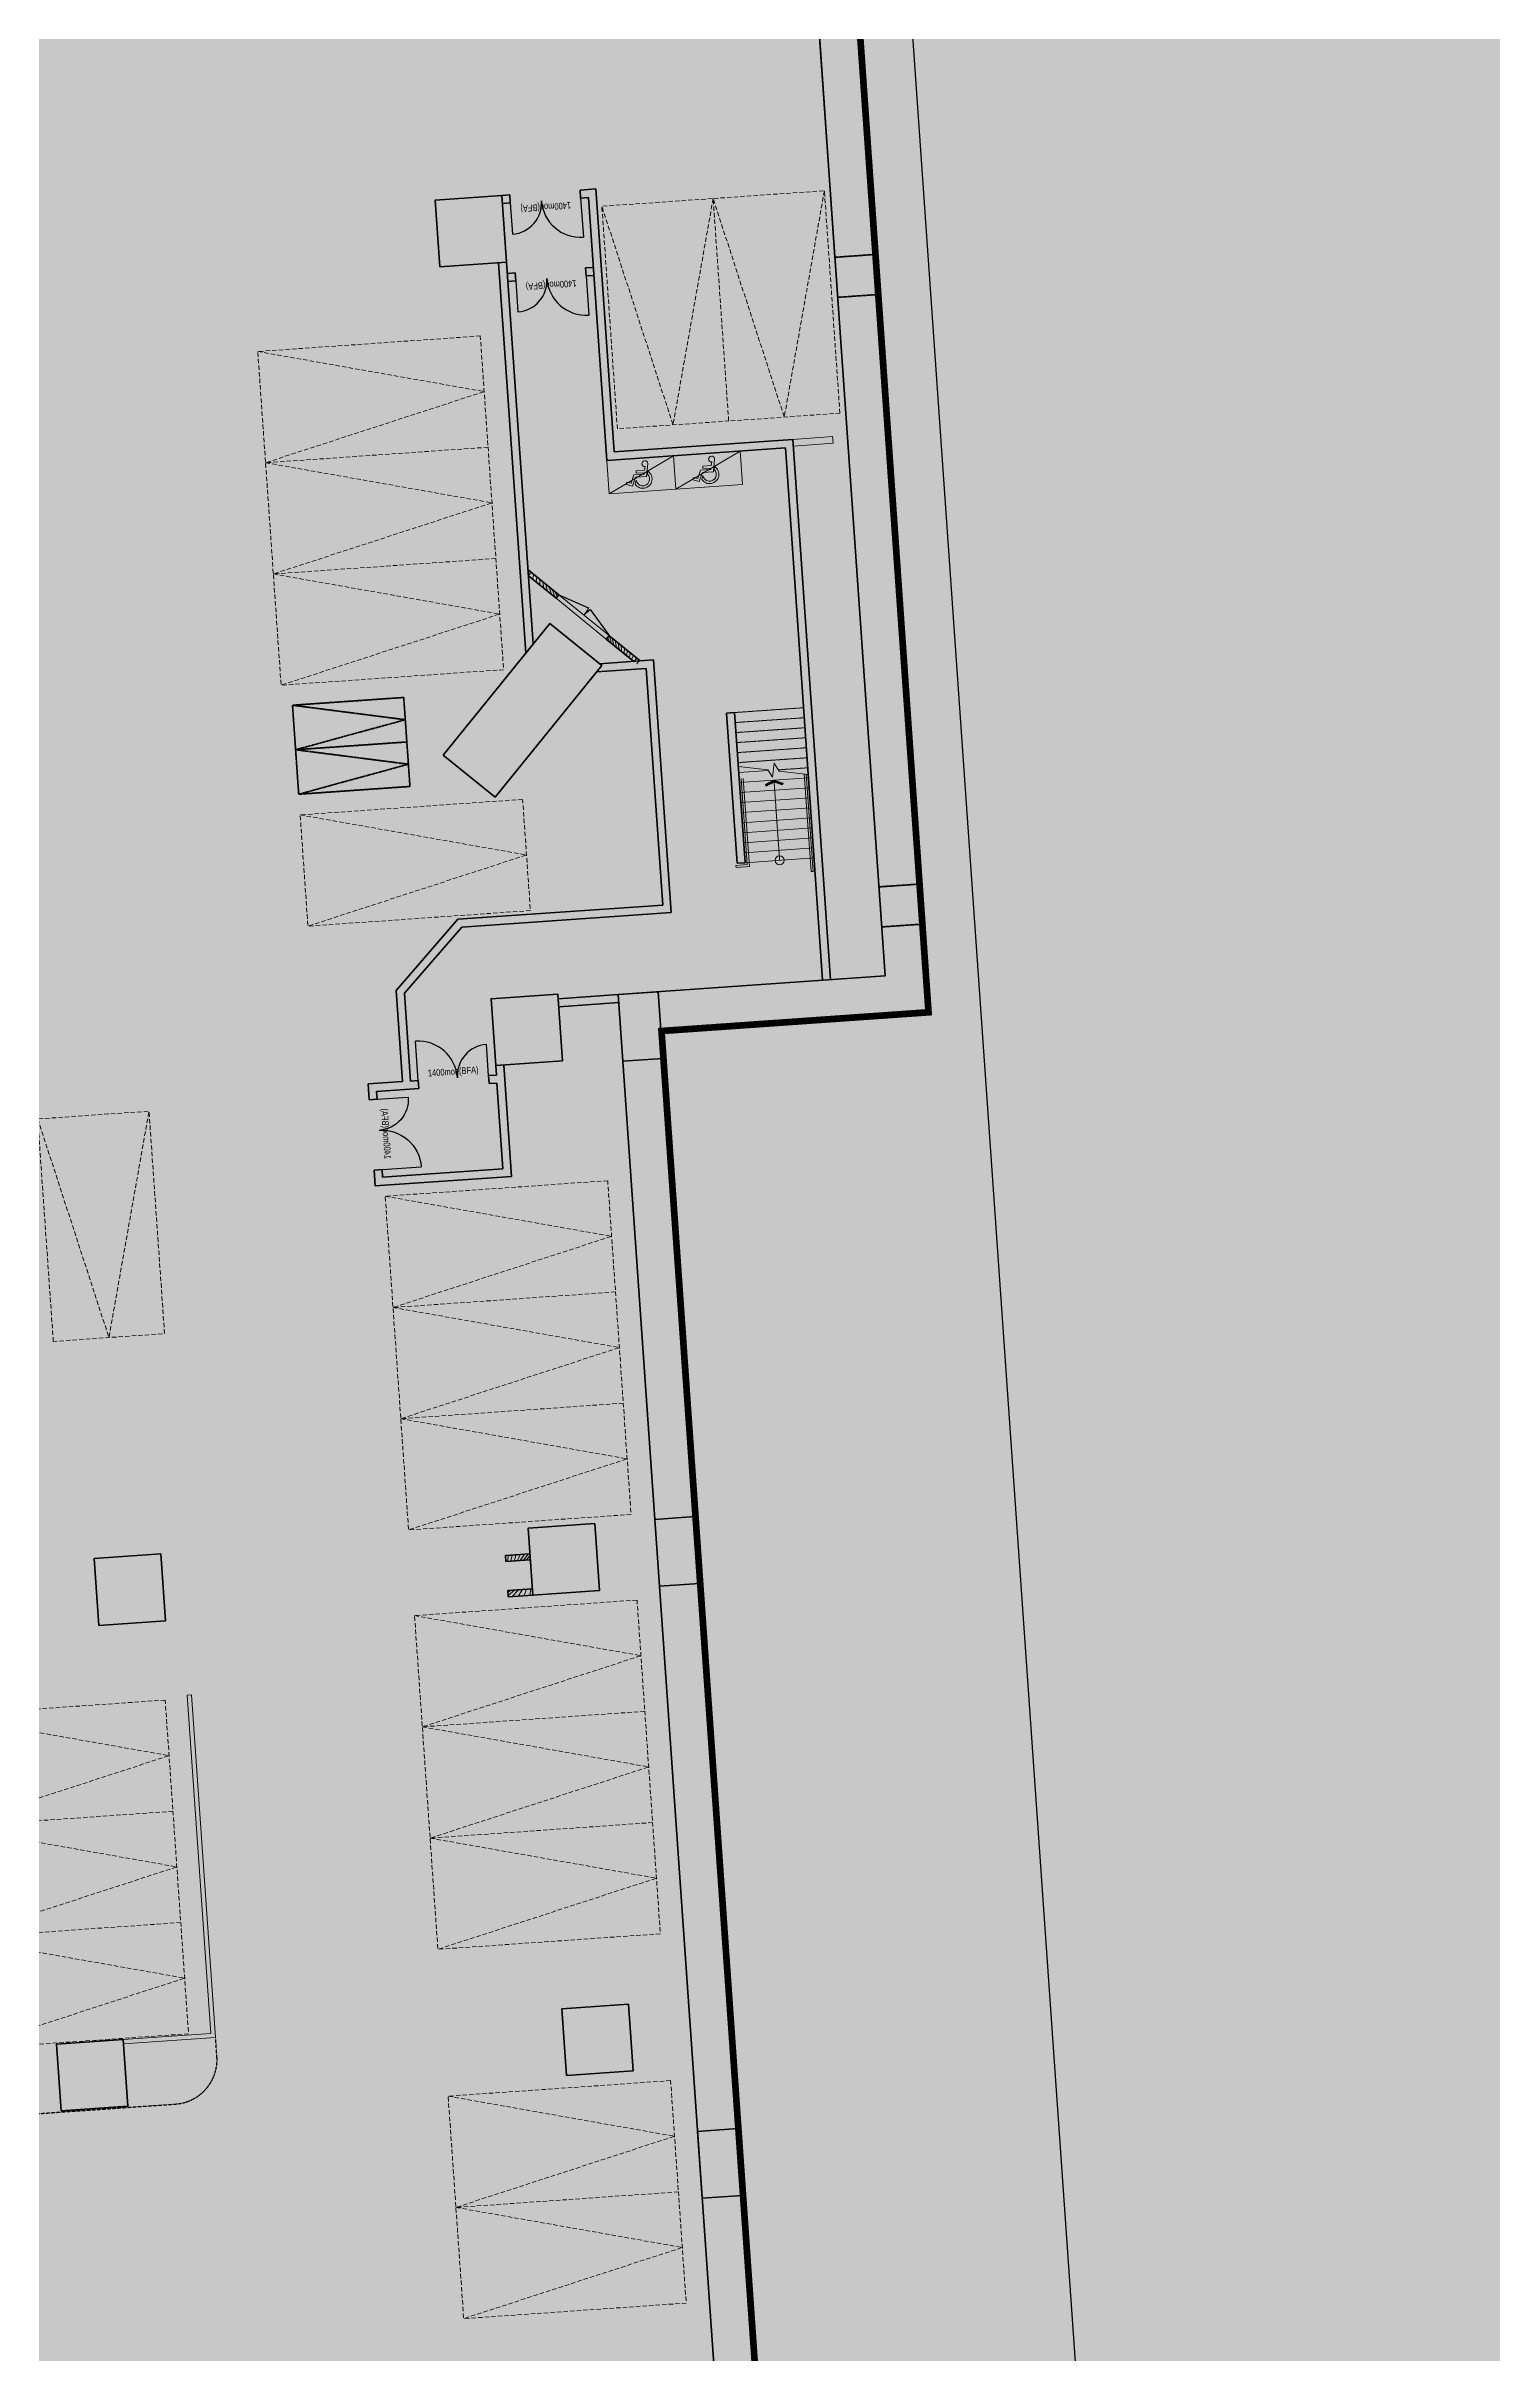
# Model space of a CAD drawing. Header units: millimetres. Extents: x 834311283 to 834708468, y 817882832 to 818197366.
# Drawn here: x 834626509 to 834658941, y 818025974 to 818077712 of the extents above; entities that cross this region are included whole.
import ezdxf

# ---------------------------------------------------------------- set-up
doc = ezdxf.new("R2010")
doc.units = ezdxf.units.MM
doc.header["$LTSCALE"] = 3
for name, pattern in [('3A61X-MSFP-P-CW1$0$HIDDEN', [0.375, 0.25, -0.125]), ('ACAD_ISO04W033', [10, 8, -1, 0, -1]), ('B0701', [2.34375, 1.5625, -0.78125]), ('CENTER', [2, 1.25, -0.25, 0.25, -0.25]), ('DASHED2', [0.375, 0.25, -0.125])]:
    doc.linetypes.add(name, pattern=pattern)
doc.layers.get('Defpoints').update_dxf_attribs({"color": 32})
for name, color, linetype in [('22INWA-a', 6, 'CENTER'), ('ADRG-WORKS-B02$0$ARG832_', 8, 'Continuous'), ('UAJ-00XREF', 7, 'Continuous'), ('UAJ-93ROAD', 7, 'Continuous')]:
    doc.layers.add(name, color=color, linetype=linetype)
for name, color, linetype, lineweight in [('hatch', 252, 'Continuous', 35), ('Hatch (LTC&CB)', 252, 'Continuous', 35), ('UAJ-05SYMB', 7, 'Continuous', 5), ('UAJ-22INWA', 6, 'Continuous', 35), ('UAJ-22INWA-a', 1, 'Continuous', 13), ('UAJ-22INWA-bw', 3, 'Continuous', 35), ('UAJ-22INWA-h', 251, 'Continuous', 9), ('UAJ-22INWA-rc', 6, 'Continuous', 35), ('UAJ-23FLOR-a', 1, 'Continuous', 13), ('UAJ-23FLOR-h', 251, 'Continuous', 9), ('UAJ-24STAI-a', 9, 'Continuous', 13), ('UAJ-24STAI-x', 9, 'ACAD_ISO04W033', 5), ('UAJ-24STAI-y', 8, 'B0701', 9), ('UAJ-28STRU', 6, 'Continuous', 35), ('UAJ-32INFR', 7, 'Continuous', 25), ('UAJ-34RAIL-a', 1, 'Continuous', 13)]:
    doc.layers.add(name, color=color, linetype=linetype, lineweight=lineweight)
doc.layers.add('UAJ-01LAYO-$', color=32, linetype='Continuous', lineweight=5, plot=False)
doc.styles.add('Kowloon_standard', font='arial.ttf', dxfattribs={"width": 0.8, "height": 2.5})

# ---------------------------------------------------------------- blocks, each defined once
blk = doc.blocks.new('ADRG-WORKS-B02$0$car2x5_2')
at = {"layer": 'UAJ-05SYMB', "linetype": 'DASHED2', "lineweight": -2, "ltscale": 4, "flags": 128}
blk.add_lwpolyline([(0, 4.435e-13), (-8.871e-13, 152.4000000000004), (76.19999999999912, 152.4000000000004), (76.2, 4.435e-13), (0, 4.435e-13)], close=True, dxfattribs=at)
blk.add_lwpolyline([(-8.871e-13, 152.4000000000004), (38.1, 4.435e-13), (76.19999999999912, 152.4000000000004)], dxfattribs=at)
blk = doc.blocks.new('MOTORCYCLE 2500 X 1000')
at = {"layer": 'UAJ-05SYMB', "linetype": 'DASHED2', "lineweight": -2, "ltscale": 4}
for p, q in [((40309.58939731121, 44583.33016610146), (42809.58939731121, 45083.33016586304)), ((42809.58939707279, 44083.33016586304), (40309.58939731121, 44583.33016610146))]:
    blk.add_line(p, q, dxfattribs=at)
blk.add_lwpolyline([(40309.58939743042, 45083.33016586304), (42809.58939707279, 45083.33016586304), (42809.58939707279, 44083.33016586304), (40309.589397192, 44083.33016586304)], close=True, dxfattribs=at)
blk = doc.blocks.new('*U249')
at = {"layer": 'UAJ-22INWA-h'}
h = blk.add_hatch(dxfattribs=at)
h.set_pattern_fill('ANSI31', color=256, scale=20)
h.set_pattern_definition([(45, (-60.00000163785003, -1260.718344388729), (-44.90128060534576, 44.90128060534577), [])])
h.paths.add_polyline_path([(-1.128228177549317e-08, -405.3594179400471), (3.999897160156252e-07, 144.6410745733629), (139.9999984926411, 144.6410742991816), (139.9999985582062, -405.3594178566007)])
at = {"layer": 'UAJ-22INWA'}
for p, q in [((1.37729367877946e-07, -405.3600505729125), (2.509781041268866e-07, 144.6410736196886)), ((139.9999985671469, 144.641074327115), (139.9999985433059, -405.368136052367))]:
    blk.add_line(p, q, dxfattribs=at)
blk.add_lwpolyline([(3.857059112988281e-06, 144.6410743114066), (140.0000024265476, 144.6410742994871)], dxfattribs=at)
blk = doc.blocks.new('*U175')
at = {"layer": 'UAJ-22INWA-h'}
h = blk.add_hatch(dxfattribs=at)
h.set_pattern_fill('ANSI31', color=256, scale=20)
h.set_pattern_definition([(45, (-100.0000025641633, 6509.761488184639), (-44.90128060534576, 44.90128060534577), [])])
h.paths.add_polyline_path([(-4.546751597445109e-07, 3314.089983471572), (-8.293068276543636e-08, 4195.671505758956), (99.99999800972068, 4195.671505460933), (99.99999811481337, 3314.089983531177)])
at = {"layer": 'UAJ-22INWA'}
for p, q in [((-3.055048419617822e-07, 3311.427341360667), (-2.33108933880071e-07, 4215.244463096878)), ((99.99999809204675, 4108.203027651587), (99.9999980999122, 3314.089983421365))]:
    blk.add_line(p, q, dxfattribs=at)
blk.add_lwpolyline([(-4.546751597445109e-07, 3314.089983471572), (99.99999811481337, 3314.089983435809)], dxfattribs=at)
blk = doc.blocks.new('DA1450')
at = {"layer": 'UAJ-32INFR', "flags": 128}
blk.add_lwpolyline([(0, 2.384185791015625e-07), (700.2966660261154, 187.6421583890915, -0.06554346351318398), (724.9999998807907, -0.001707553863525391, -0.065543460891712), (749.7042177915573, 187.6420420408249), (1450, -0.003415465354919434)], format="xyb", dxfattribs=at)
blk = doc.blocks.new('*U372')
at = {"layer": 'UAJ-22INWA-h'}
h = blk.add_hatch(dxfattribs=at)
h.set_pattern_fill('ANSI31', color=256, scale=20)
h.set_pattern_definition([(45, (-100.0000020078768, 1843.290374700382), (-44.90128060534576, 44.90128060534577), [])])
h.paths.add_polyline_path([(-1.763347086125577e-07, 979.2003924551211), (1.950154171481699e-07, 1864.08998329115), (99.99999828766678, 1864.089982993127), (99.99999839315382, 979.2003925147258)])
at = {"layer": 'UAJ-22INWA'}
for p, q in [((-2.716439082982907e-08, 976.5377503442157), (4.600380519297838e-08, 1864.089983452371)), ((99.99999836217256, 1864.089983304805), (99.9999983701366, 1069.97693874833))]:
    blk.add_line(p, q, dxfattribs=at)
blk.add_lwpolyline([(3.652084814120826e-06, 1864.089983029194), (100.0000022215733, 1864.089982993431)], dxfattribs=at)
blk = doc.blocks.new('D1400MOE(BFA)')
at = {"layer": 'UAJ-32INFR'}
for p, q in [((0, 0), (0, 879.9999998807907)), ((1579.999999880791, -4.76837158203125e-07), (1579.999999761581, 699.9999996423721))]:
    blk.add_line(p, q, dxfattribs=at)
for centre, radius, start, end in [((0, 0), 879.9999997194341, 0, 90), ((1579.999999761581, -7.152557373046875e-07), 700.0000001420818, 90, 180)]:
    blk.add_arc(centre, radius, start, end, dxfattribs=at)
at = {"layer": 'UAJ-01LAYO-$', "style": 'Kowloon_standard', "width": 0.8}
blk.add_text('1400moe(BFA)', height=149.9999999999999, rotation=5.464151336008544e-05, dxfattribs=at).set_placement((225.8928322792053, 72.98063349723816))
blk = doc.blocks.new('GBP-LB02_LEV-6.53')
at = {"layer": 'UAJ-23FLOR-h'}
h = blk.add_hatch(dxfattribs=at)
h.set_pattern_fill('EARTH', color=256, scale=180, angle=45)
h.set_pattern_definition([(48.99890852994428, (833819452.4835471, 817786003.3590384), (-112.7268621600291, 1612.510668041472), [1143, -1143]), (48.99890852994428, (833819129.0015101, 817786284.568502), (-112.7268621600291, 1612.510668041472), [1143, -1143]), (48.99890852994428, (833818805.5194733, 817786565.7779655), (-112.7268621600291, 1612.510668041472), [1143, -1143]), (138.9989085299443, (833818791.4286155, 817786767.341799), (-1612.510668041472, -112.7268621600291), [1143, -1143]), (138.9989085299443, (833819072.638079, 817787090.823836), (-1612.510668041472, -112.7268621600291), [1143, -1143]), (138.9989085299443, (833819353.8475426, 817787414.3058729), (-1612.510668041472, -112.7268621600291), [1143, -1143])])
h.paths.add_polyline_path([(834607546.489914, 818192773.8916651), (834673232.9368618, 818197365.8780692), (834691373.7887626, 817937868.569913), (834685588.4607487, 817937127.6430434), (834685105.737498, 817940896.857602), (834650587.6674813, 817936476.1289068), (834651070.3907301, 817932706.9143615), (834551919.0352749, 817920008.601796), (834482026.6875536, 817893354.505612), (834383075.7475835, 817886437.076049), (834441506.4995006, 817949096.3580177), (834458453.7500002, 817967379.2999998), (834478637.6000003, 817989841.6999999), (834483448.3000003, 817995421.2999997), (834489786.8000002, 818002934.0999999), (834500656.3000004, 818016266.1), (834508244.2000003, 818025929.9), (834515683.5000002, 818035708.4999999), (834523692.1500002, 818046595.75), (834532219.3000002, 818058623.75), (834546606.4000003, 818080041.6), (834556456.7000003, 818095618.3000001), (834568418.3000003, 818115665.3), (834578621.5500003, 818133890.65), (834588349.1000003, 818152374.5), (834599172.5000002, 818174435.3000001)])
h.paths.add_polyline_path([(834640304.9205754, 818055632.724982), (834646290.8670971, 818056051.8197085), (834642791.68405, 818105910.8518904), (834636806.9000093, 818105492.4693737), (834634251.8150861, 818142031.4177986), (834610016.1973183, 818140337.1580075), (834609788.3040171, 818143597.0764725), (834587768.8782567, 818140310.2094649), (834567220.9581476, 818104369.6835257), (834565437.03285, 818101393.3793707), (834564610.1881045, 818100023.5882319), (834562784.5789996, 818096938.6312524), (834556654.2675333, 818087090.8253415), (834555720.087261, 818085606.747942), (834554860.1115384, 818084257.5104698), (834550875.6697745, 818078006.2196822), (834545204.9353101, 818069586.3739132), (834542258.3943995, 818065225.6315111), (834541362.7922996, 818063899.7744757), (834537651.0516131, 818058368.7728037), (834531077.6581107, 818048811.4306496), (834524249.2454296, 818039614.411969), (834520784.8111324, 818034888.8899139), (834515055.3396788, 818027075.672479), (834507323.9410119, 818017200.0913588), (834503054.2627076, 818011761.6223992), (834508701.854493, 817930984.42202), (834535271.705267, 817933687.1625333), (834599034.8614085, 817940173.2834697), (834631909.3504056, 817943517.3124893), (834645776.1065576, 817944927.9001964), (834645137.4445837, 817954063.3931775), (834645032.8383249, 817955559.7412419), (834644307.9897524, 817965928.697765), (834644203.3835472, 817967425.0458288), (834643505.5806562, 817977406.6319067), (834643400.9743955, 817978902.9799666), (834642523.6623843, 817991452.5625781), (834642419.056123, 817992948.9106454), (834641155.0647764, 818011283.8032656), (834643398.9266214, 818011440.903013)], flags=16)
h.paths.add_polyline_path([(834450838.26049, 817950881.8800887), (834498826.0982957, 817954236.5978773), (834500064.56546, 817936519.6245999), (834506621.1639228, 817936977.9811146), (834507095.3787206, 817930194.5365381), (834500538.7478187, 817929736.1777552), (834500559.3027261, 817929436.8825322), (834452571.8298296, 817926082.1901612)], flags=16)
at = {"layer": 'UAJ-24STAI-x'}
blk.add_hatch(color=256, dxfattribs=at).paths.add_polyline_path([(834643031.1196148, 818061188.3039509), (834642826.0336722, 818061254.1807759), (834642632.0908687, 818061160.4461021), (834642649.4969608, 818061124.431828), (834642829.0340543, 818061211.2040646), (834643018.8865956, 818061150.2204474)])
at = {"layer": '22INWA-a', "ltscale": 5, "const_width": 150, "flags": 128}
blk.add_lwpolyline([(834645623.6869675, 817967959.8298992), (834644172.2057416, 817967858.3591783), (834645623.6869675, 817967959.8298992), (834648121.0199271, 817931878.0378461), (834646732.9119703, 817931602.6841583), (834552249.9020534, 817919488.4926492), (834509653.719406, 817903226.8796499), (834507746.2125722, 817930531.6595433), (834507053.4646721, 817930191.4384525), (834506409.4608337, 817939426.9553951), (834506940.5370028, 817942059.2205304), (834506554.8359355, 817947691.8015723), (834505862.6575805, 817948022.5927664), (834505846.7184784, 817948250.5949621), (834505599.4791123, 817948363.8002136), (834505473.3429292, 817950168.1256278), (834505257.3786532, 817950153.0280687), (834503846.3974805, 817970336.5242839), (834505016.9183784, 817969582.2482252), (834498683.5456113, 818060199.7915655), (834497756.4768834, 818060134.9823533), (834497156.2860112, 818068720.4620565), (834498083.4950749, 818068785.2810808), (834495159.1391164, 818110626.8025823), (834494231.2461216, 818110561.935746), (834492879.879452, 818129892.6713653), (834493808.0884266, 818129957.5602912), (834493650.5402416, 818132199.4721122), (834495221.4466506, 818132309.2531987), (834492443.3530575, 818172005.4249322), (834498761.0000008, 818180933.000002, 0.1039453279364779), (834533697.0000086, 818164790.9999983, 0.0281485251874361), (834560518.0000027, 818159716.0000006), (834570883.0000095, 818156559.9999988, 0.01218113012787053), (834580152.0000002, 818154030, 0.0118168953345502), (834589679.9999993, 818153626.0000007, 0.01895900772234266), (834627610.0000029, 818154459.9999995), (834630540.0000026, 818155389.0000011), (834633307.5130115, 818155581.3607701), (834636812.9937819, 818105509.8540434), (834642798.3436269, 818105928.8853481), (834646290.2711654, 818056050.9699742), (834640304.3231351, 818055631.8967907), (834643398.1701388, 818011440.063687), (834641154.3077285, 818011282.972015), (834643400.0372874, 817979197.1576313), (834644172.2057416, 817967858.3591783)], format="xyb", close=True, dxfattribs=at)
at = {"layer": 'UAJ-22INWA-a'}
for p, q in [((834643249.0884931, 818068896.4742286, 0.0009335527569774663), (834644140.5442492, 818068958.7104456, 0.006539375920188668)), ((834644140.5442493, 818068958.710446, 0.006539375920194255), (834644150.9909425, 818068809.0746663, 0.006539375920194255)), ((834643259.5491138, 818068746.8394214, 0.006539375919994549), (834644150.9909424, 818068809.0746663, 0.006539375920194255)), ((834630200.9034721, 818033158.6421738, 6.186402146113323e-08), (834629670.7669554, 818040742.0235395, 2.051756098353508e-09)), ((834630307.6336055, 818033065.8615477), (834629770.5236685, 818040748.9972966, 2.051756098353508e-09)), ((834630200.9034721, 818033158.6421738, 6.186402501384691e-08), (834628236.9253141, 818033021.2873871)), ((834630307.6336055, 818033065.8615477), (834628243.8992679, 818032921.527939, 5.601803354515766e-09))]:
    blk.add_line(p, q, dxfattribs=at)
at = {"layer": 'UAJ-22INWA-a', "elevation": 2.051756098353508e-09}
blk.add_lwpolyline([(834629670.7669554, 818040742.0235395), (834629770.5234929, 818040748.9972843)], dxfattribs=at)
at = {"layer": 'UAJ-22INWA-rc'}
for p, q in [((834643780.2322608, 818078872.4446975), (834644191.7267781, 818072978.2985052)), ((834636726.9955709, 818074364.0141711), (834636901.6196561, 818074376.2054086)), ((834636739.5316099, 818074184.4512359), (834636914.1556963, 818074196.6424618)), ((834636914.1556963, 818074196.6424618), (834636901.6196561, 818074376.2054086)), ((834638477.7831923, 818074486.243974), (834638831.9702278, 818074510.9712516)), ((834638490.3192396, 818074306.6809232), (834638477.7831923, 818074486.243974)), ((834638490.3192397, 818074306.6809232), (834638664.9433264, 818074318.8721491)), ((834638664.9433264, 818074318.8721491), (834639076.4378343, 818068424.7260927)), ((834638831.9702278, 818074510.9712516, 1.364723603114286e-09), (834639243.4647458, 818068616.8250512, 3.377394891534991e-09)), ((834636653.0675615, 818072854.994115), (834637263.7371441, 818064107.913294)), ((834636832.6304973, 818072867.5301472), (834637429.8813387, 818064312.6560824)), ((834636849.019438, 818072618.2735909), (834637023.4976997, 818072630.4546362)), ((834637036.0337391, 818072450.8917017), (834637023.4976997, 818072630.4546362)), ((834638599.6612431, 818072740.493098), (834638774.2853214, 818072752.6843234)), ((834638612.1972824, 818072560.9301631), (834638599.6612431, 818072740.493098)), ((834638612.1972824, 818072560.9301631), (834638786.8213464, 818072573.1213875)), ((834636861.5721828, 818072438.7118227), (834637036.033739, 818072450.8917017)), ((834639243.4647458, 818068616.8250512, 8.35845189589568e-09), (834643249.0884931, 818068896.4742287, 1.76087013532833e-07)), ((834644095.9691842, 818056782.1997522), (834643249.0884931, 818068896.4742287)), ((834639076.4378343, 818068424.7260927), (834643082.0783013, 818068704.3764275, 1.760870137548776e-07)), ((834643916.407416, 818056769.6470075), (834643082.0783013, 818068704.3764274)), ((834638848.7210568, 818063680.6000085, 2.63335663778369e-09), (834639959.413669, 818063758.1420577, 2.504875739554185e-09)), ((834638915.1432966, 818063865.675348, 2.63335663778369e-09), (834640126.4238608, 818063950.2398585, 2.515581439986245e-09)), ((834640330.0356687, 818058456.5491904), (834639959.413669, 818063758.1420577)), ((834640522.1501815, 818058289.5401667), (834640126.4238608, 818063950.2398585)), ((834641943.0591481, 818062771.3547009), (834641763.496212, 818062758.8186622)), ((834641998.8601756, 818059392.0354937), (834641763.496212, 818062758.8186622)), ((834642178.4231117, 818059404.5715325), (834641943.0591484, 818062771.3546966)), ((834642178.4231117, 818059404.5715325), (834641998.8601756, 818059392.0354937)), ((834634354.7833261, 818056541.9488591, -1.374437302026355e-07), (834635740.2529873, 818058135.6881815)), ((834635740.2529873, 818058135.6881814), (834640330.0356687, 818058456.5491904)), ((834635827.1826553, 818057961.3259305, -6.186319484458025e-09), (834640522.1501815, 818058289.5401667)), ((834634539.5381885, 818056480.1172997, -1.705336881152597e-07), (834635827.1826553, 818057961.3259306, -6.186319470580237e-09)), ((834634497.4637827, 818054498.2370166, 1.587468557142018e-08), (834634354.7833261, 818056541.9488591, -1.374437302026355e-07)), ((834634677.0267155, 818054510.7730896, 4.359356328338889e-09), (834634539.5381885, 818056480.1172997, -1.541538910132534e-07)), ((834639332.6017841, 818056449.1993682), (834637986.4801012, 818056355.2209905)), ((834639345.137816, 818056269.6364324), (834637999.0161331, 818056175.6580547)), ((834633724.3492199, 818054444.26251, 1.737816562874528e-07), (834634497.4637827, 818054498.2370166, 1.737816563172767e-07)), ((834633749.0754462, 818054090.0914983, 1.282451734391232e-08), (834633724.3492198, 818054444.26251, 1.517743779960723e-08)), ((834634677.0267155, 818054510.7730896, 1.737816562874528e-07), (834634851.6017928, 818054522.9609388, 1.737807903602804e-07)), ((834634851.6017928, 818054522.9609388, 1.737816563613168e-07), (834634864.1378657, 818054343.3980061, 1.737816568022663e-07)), ((834636427.7653081, 818054632.9998028, 1.737816563613619e-07), (834636602.3403847, 818054645.187652, 1.737816565094974e-07)), ((834636427.7653081, 818054632.9998028, 1.737816563613619e-07), (834636440.301381, 818054453.43687, 1.737816564172525e-07)), ((834636440.301381, 818054453.43687, 1.737814793802612e-07), (834636614.8764582, 818054465.6247191, 1.737816564262307e-07)), ((834636602.3403847, 818054645.187652, 1.737816565094974e-07), (834636587.5671602, 818054856.7948675)), ((834636749.2910208, 818052540.3110498, 1.737816563013306e-07), (834636614.8764582, 818054465.6247191, 2.934542243926419e-08)), ((834636941.3936342, 818052373.2844423), (834636767.133999, 818054869.3269172)), ((834633928.6360735, 818054102.6605867), (834633749.0754462, 818054090.0914983)), ((834633916.4482253, 818054277.2356502, 1.737816562874528e-07), (834634864.1378657, 818054343.3980061, 1.737811792395381e-07)), ((834633928.6360735, 818054102.6605867), (834633916.4482253, 818054277.2356502)), ((834634038.6749396, 818052526.4970448), (834633859.1143124, 818052513.9279563)), ((834633883.835929, 818052159.8229747), (834633859.1143124, 818052513.9279563, 2.352576432274045e-09)), ((834633883.835929, 818052159.8229747), (834636941.3936342, 818052373.2844423, 1.194697585304993e-07)), ((834634050.8627878, 818052351.9219807), (834634038.6749396, 818052526.4970447)), ((834634050.8627878, 818052351.9219809, 1.737816562874528e-07), (834636749.2910208, 818052540.3110498, 1.737816563984751e-07))]:
    blk.add_line(p, q, dxfattribs=at)
at = {"layer": 'UAJ-23FLOR-a'}
for p, q in [((834637939.9618752, 818065333.2969226), (834639065.8903264, 818064419.6311613)), ((834639128.9017574, 818064497.281398), (834638002.9733061, 818065410.9471596))]:
    blk.add_line(p, q, dxfattribs=at)
at = {"layer": 'UAJ-24STAI-a'}
for p, q in [((834642699.730113, 818061470.9071625, -4.756699715107599e-07), (834642037.2456813, 818061424.6563784)), ((834643599.1516255, 818061308.1588434), (834642052.915721, 818061200.2027087)), ((834643614.8216653, 818061083.7051736), (834642068.5857608, 818060975.7490389)), ((834643630.491705, 818060859.251504), (834642084.2558006, 818060751.2953693)), ((834643646.1617448, 818060634.7978342), (834642099.9258403, 818060526.8416995)), ((834643661.8317846, 818060410.3441645), (834642115.5958803, 818060302.3880298)), ((834643677.5018245, 818060185.8904947), (834642131.2659199, 818060077.93436)), ((834643693.1718642, 818059961.436825), (834642146.9359598, 818059853.4806904)), ((834643708.8419039, 818059736.9831553), (834642162.6059995, 818059629.0270206)), ((834643724.5119437, 818059512.5294856), (834642178.2760394, 818059404.5733509))]:
    blk.add_line(p, q, dxfattribs=at)
for points in [[(834640625.6501651, 818067781.2161014), (834640573.3470616, 818068529.3901359), (834639076.9989934, 818068424.7839303), (834639129.3020967, 818067676.6098953), (834640625.6501652, 818067781.2161016)], [(834640573.3474184, 818068529.3850296), (834639129.3020967, 818067676.6098953)], [(834642121.9980935, 818067885.8222985), (834642069.69499, 818068633.996333), (834640573.3469218, 818068529.3901274), (834640625.6500251, 818067781.2160925), (834642121.9980936, 818067885.8222988)], [(834642069.6953468, 818068633.9912267), (834640625.6500251, 818067781.2160925)]]:
    blk.add_lwpolyline(points, dxfattribs=at)
for points in [[(834639933.9937177, 818068286.1682986), (834639922.9756005, 818068206.7865281), (834639933.9937177, 818068286.1682985, -2.38098231071824), (834639995.2688931, 818068356.6546164), (834639970.1120901, 818068065.267518), (834639723.0425335, 818068047.9954567), (834639654.5250703, 818067844.597423), (834639511.067106, 818067884.2038074), (834639523.7770396, 818067938.9030801), (834639620.7815565, 818067912.5494086), (834639681.9511453, 818068103.0418085), (834639916.6554881, 818068119.4494357), (834639918.7625785, 818068148.5562171), (834639737.6072752, 818068135.8920721), (834639733.5768273, 818068193.5461115), (834639922.9756006, 818068206.7865281)], [(834641430.3416461, 818068390.7744957), (834641419.3235289, 818068311.3927252), (834641430.3416461, 818068390.7744956, -2.38098231071824), (834641491.6168215, 818068461.2608135), (834641466.4600185, 818068169.8737152), (834641219.3904619, 818068152.6016538), (834641150.8729987, 818067949.2036201), (834641007.4150344, 818067988.8100045), (834641020.124968, 818068043.5092772), (834641117.1294849, 818068017.1556057), (834641178.2990737, 818068207.6480056), (834641413.0034165, 818068224.0556328), (834641415.1105069, 818068253.1624142), (834641233.9552037, 818068240.4982692), (834641229.9247557, 818068298.1523086), (834641419.323529, 818068311.3927252)], [(834639991.3559866, 818068116.3878226), (834639998.8891678, 818068181.2110928, -1.230659445713979), (834639712.0863924, 818067892.6746867), (834639736.1820675, 818067978.5357418, 1.366562038344224), (834639991.3559866, 818068116.3878226)], [(834641487.703915, 818068220.9940197), (834641495.2370962, 818068285.81729, -1.230659445713979), (834641208.4343208, 818067997.2808838), (834641232.5299959, 818068083.1419389, 1.366562038344224), (834641487.703915, 818068220.9940197)]]:
    blk.add_lwpolyline(points, format="xyb", dxfattribs=at)
at = {"layer": 'UAJ-24STAI-a', "elevation": -5.282460708855297e-07}
blk.add_lwpolyline([(834643593.7734591, 818061384.7909718), (834642939.1838104, 818061457.5440974), (834642827.6025752, 818061633.9267738), (834642793.0829077, 818061323.3391973), (834642690.7137494, 818061485.159831), (834642027.8783551, 818061558.8294146)], dxfattribs=at)
at = {"layer": 'UAJ-24STAI-a'}
blk.add_circle((834642951.3939915, 818059458.5514183), 100, dxfattribs=at)
at = {"layer": 'UAJ-24STAI-x'}
blk.add_lwpolyline([(834643031.1196148, 818061188.3039509), (834642826.0336722, 818061254.1807759), (834642632.0908687, 818061160.4461021), (834642649.4969608, 818061124.431828), (834642829.0340543, 818061211.2040646), (834643018.8865956, 818061150.2204474)], close=True, dxfattribs=at)
blk.add_lwpolyline([(834642951.3939915, 818059458.5514183), (834642826.0336722, 818061254.1807759)], dxfattribs=at)
at = {"layer": 'UAJ-24STAI-y', "ltscale": 0.25}
for p, q in [((834643489.295546, 818062879.3038688, -1.202915886677758e-06), (834641943.0591484, 818062771.3546966, -1.004446645858081e-07)), ((834643504.9856359, 818062654.8636892), (834641958.8954827, 818062546.9247272)), ((834643520.6765666, 818062430.4114777), (834641974.5655223, 818062322.4710573)), ((834643536.3674976, 818062205.9592669), (834641990.2355621, 818062098.0173876)), ((834643552.0584285, 818061981.5070554), (834642005.9056017, 818061873.5637178)), ((834643567.7493593, 818061757.0548441), (834642021.5756415, 818061649.1100482)), ((834643583.4402902, 818061532.602633), (834642920.9596075, 818061486.3521104))]:
    blk.add_line(p, q, dxfattribs=at)
at = {"layer": 'UAJ-34RAIL-a'}
for p, q in [((834642091.4596506, 818061296.3461293), (834642226.4470085, 818059362.8270378)), ((834642136.9219424, 818061291.2933091), (834642274.4717449, 818059321.0705149)), ((834643502.8768789, 818061394.8934999), (834643655.6239502, 818059206.9895105)), ((834643548.3391706, 818061389.8406796), (834643700.5146698, 818059210.1237209)), ((834642226.4470085, 818059362.8270378), (834641972.0662639, 818059345.0665125)), ((834641972.0662639, 818059345.0665125), (834641975.2002808, 818059300.1757792)), ((834642274.4717449, 818059321.0705149), (834641975.2002808, 818059300.1757792)), ((834643700.5146698, 818059210.1237209), (834643655.6239502, 818059206.9895105))]:
    blk.add_line(p, q, dxfattribs=at)
at = {"layer": 'UAJ-93ROAD', "linetype": 'B0701'}
for p, q in [((834630337.2762114, 818032641.8365785), (834630307.6336056, 818033065.8615477)), ((834625818.2129048, 818031323.4789655, 3.129844171681495e-08), (834629409.4483029, 818031574.5337294))]:
    blk.add_line(p, q, dxfattribs=at)
blk.add_arc((834629339.7108325, 818032572.0991083), 999.9999999823697, 273.9989085299504, 3.998908516323322, dxfattribs=at)
at = {"layer": 'ADRG-WORKS-B02$0$ARG832_', "linetype": 'Continuous', "lineweight": 0}
for p, xscale, yscale, zscale, rotation in [((834641809.4359009, 818069308.0363064, 3.551737504549504e-08), -32.80839895010536, 32.80839895010531, 32.80839895010531, 3.993575696628229), ((834644303.3655645, 818069482.1478593, 3.551737504549504e-08), -32.80839895010536, 32.80839895010531, 32.8083989501053, 3.993575696628229), ((834636241.3640457, 818071213.8594309), -32.80839895010531, 32.80839895010531, 32.80839895010531, 93.98991659110982), ((834636415.7077218, 818068719.9459836), -32.80839895010531, 32.80839895010531, 32.80839895010531, 93.98991659110982), ((834636590.0513977, 818066226.0325363), -32.80839895010531, 32.80839895010531, 32.80839895010531, 93.98991659110982), ((834637190.8667669, 818060825.0088006, 1.528768027790917e-07), -32.80839895010536, 32.80839895010533, 32.80839895010532, 93.99357571074914), ((834626669.1191202, 818048672.1496933), 32.80839895010536, 32.80839895010536, 32.80839895010536, 3.998908506006738), ((834639098.0840687, 818052275.590887), -32.80839895010536, 32.8083989501053, 32.8083989501053, 93.99890852541536), ((834639272.4277447, 818049781.6774397), -32.80839895010536, 32.8083989501053, 32.8083989501053, 93.99890852541536), ((834639446.771421, 818047287.7639924), -32.80839895010536, 32.8083989501053, 32.8083989501053, 93.99890852541536), ((834639755.3597275, 818042873.5371922), -32.80839895010536, 32.8083989501053, 32.8083989501053, 93.99890852541536), ((834629177.2153438, 818040632.3264542, 6.164918886497617e-08), -32.80839895010536, 32.80839895010532, 32.80839895010532, 93.99890852541536), ((834639929.7034036, 818040379.623745), -32.80839895010536, 32.8083989501053, 32.8083989501053, 93.99890852541536), ((834629351.5590197, 818038138.4130069, 6.164918886497617e-08), -32.80839895010536, 32.80839895010532, 32.80839895010532, 93.99890852541536), ((834640104.0470794, 818037885.7102977), -32.80839895010536, 32.8083989501053, 32.8083989501053, 93.99890852541536), ((834629525.9026957, 818035644.4995598, 6.164918886497617e-08), -32.80839895010536, 32.80839895010532, 32.80839895010532, 93.99890852541536), ((834640508.5239686, 818032099.8373793), -32.80839895010536, 32.80839895010531, 32.80839895010531, 93.99890852541536), ((834640682.8676448, 818029605.9239321), -32.80839895010536, 32.80839895010531, 32.80839895010531, 93.99890852541536)]:
    blk.add_blockref('ADRG-WORKS-B02$0$car2x5_2', p, dxfattribs=dict(at, xscale=xscale, yscale=yscale, zscale=zscale, rotation=rotation))
at = {"layer": 'hatch', "rotation": 183.9989085253019}
for p in [(834671662.2434313, 818109896.7266499, 1.528768027725391e-07), (834671731.9809016, 818108899.1612709, 1.528768027725391e-07)]:
    blk.add_blockref('MOTORCYCLE 2500 X 1000', p, dxfattribs=at)
at = {"layer": 'UAJ-22INWA', "rotation": 230.9414427678715}
for name, p in [('*U372', (834636555.5029976, 818066585.5369482)), ('*U175', (834636555.5029978, 818066585.5369483))]:
    blk.add_blockref(name, p, dxfattribs=at)
at = {"layer": 'UAJ-22INWA-bw', "lineweight": -3, "xscale": -1, "rotation": 93.99560153853221}
for p in [(834636948.2068813, 818043885.2257185, 6.968939758600357e-09), (834637003.2971315, 818043097.1831405)]:
    blk.add_blockref('*U249', p, dxfattribs=at)
at = {"layer": 'UAJ-32INFR'}
for name, p, rotation in [('D1400MOE(BFA)', (834638490.3141676, 818074306.753574), 183.9988561753866), ('D1400MOE(BFA)', (834638612.1972824, 818072560.9301631), 183.9988561753866), ('DA1450', (834638002.9733061, 818065410.9471594), 320.9415777394835), ('D1400MOE(BFA)', (834634851.6068507, 818054522.8884897, 1.737816563613393e-07), 3.998856175386596)]:
    blk.add_blockref(name, p, dxfattribs=dict(at, rotation=rotation))
at = {"layer": 'UAJ-32INFR', "xscale": -1, "rotation": 273.9988561551106}
blk.add_blockref('D1400MOE(BFA)', (834634038.747388, 818052526.502116), dxfattribs=at)
blk = doc.blocks.new('GBP-STR-B02-L1')
at = {"layer": 'UAJ-28STRU'}
for points in [[(834536346.9123086, 818056474.2486731), (834532381.7627512, 818050705.5756035), (834515005.9458978, 818027008.309711), (834503078.3538737, 818011764.7615548), (834508701.8383025, 817930984.4203726), (834645776.0931497, 817944927.8988328), (834641138.4085146, 818011268.0400772), (834643382.3379276, 818011424.9079556), (834640293.1688476, 818055614.1581535), (834646278.5593677, 818056032.5830703), (834642791.68405, 818105910.8518907), (834636806.2923182, 818105492.4268895), (834634251.9347011, 818142031.426169), (834610016.1934155, 818140337.1619899), (834609788.3001149, 818143597.0804552), (834587768.8755269, 818140310.2138), (834579233.5850073, 818125278.3119627), (834567220.9581476, 818104369.6835256), (834566711.8423668, 818103505.2904639), (834561578.9977876, 818095001.970998), (834556162.9402395, 818086301.5508664), (834550875.6697747, 818078006.2196821), (834550324.853193, 818077166.9145561), (834536346.1451399, 818056473.2970213)], [(834641075.644759, 818012165.8489159), (834642421.765331, 818012259.9530697), (834639332.5962532, 818056449.2032367), (834645317.9867733, 818056867.6281534), (834641956.638967, 818104950.2792964), (834635971.2472358, 818104531.8542951), (834633430.8371109, 818140871.3405315), (834624801.8953495, 818140268.1113278), (834624152.4158424, 818139520.999335), (834622356.7981305, 818139395.4718589), (834621609.6861352, 818140044.9514225), (834609195.0957919, 818139177.0763501), (834608958.378009, 818142563.2253445), (834603887.1359521, 818141806.2347904)]]:
    blk.add_lwpolyline(points, dxfattribs=at)
at = {"layer": 'UAJ-28STRU', "ltscale": 2, "flags": 128}
for points in [[(834635335.2537655, 818072763.0598459), (834635230.6475067, 818074259.4079103), (834636726.9955707, 818074364.014171), (834636831.6018305, 818072867.6661054)], [(834635406.5458838, 818061819.259644), (834636571.2994539, 818060874.088167), (834638965.7338624, 818063824.7972112), (834637800.9802923, 818064769.9686882)], [(834636587.5671604, 818054856.7948675), (834636482.9609019, 818056353.1429305), (834637979.3089656, 818056457.749189), (834638083.9152267, 818054961.4011304)], [(834639332.5978817, 818056449.2033507), (834640230.4067227, 818056511.9670739), (834640335.0129281, 818055015.6190056), (834639437.2040871, 818054952.8552823)], [(834637417.4351656, 818042985.7694339), (834637312.8289022, 818044482.1175011), (834638809.1769661, 818044586.7237592), (834638913.7832266, 818043090.3756961)], [(834640155.2975763, 818044680.8279138), (834641053.1064173, 818044743.591637), (834641157.7126228, 818043247.2435687), (834640259.9037818, 818043184.4798454)], [(834627586.9638194, 818043802.2018669), (834629083.2834301, 818043906.8061367), (834629187.8916769, 818042410.4296192), (834627691.5720665, 818042305.8253492)], [(834638170.5994027, 818032212.0696244), (834638065.9931408, 818033708.4176875), (834639562.3412074, 818033813.0239475), (834639666.947465, 818032316.6758823)], [(834626845.1835071, 818031420.3330628), (834626740.5772474, 818032916.6811281), (834628236.9253142, 818033021.2873871), (834628341.5315717, 818031524.9393212)]]:
    blk.add_lwpolyline(points, close=True, dxfattribs=at)
at = {"layer": 'UAJ-28STRU', "linetype": '3A61X-MSFP-P-CW1$0$HIDDEN', "ltscale": 20}
for points in [[(834644191.7267308, 818072978.2985017), (834645089.5352848, 818073041.0622272), (834645152.2993752, 818072143.2532874), (834644254.4905359, 818072080.489542)], [(834645178.5133556, 818058862.7591743), (834646076.3219095, 818058925.5228999), (834646139.086, 818058027.71396), (834645241.2771606, 818057964.9502146)]]:
    blk.add_lwpolyline(points, close=True, dxfattribs=at)
at = {"layer": 'UAJ-28STRU', "ltscale": 2, "elevation": -4.722358770329173e-09, "flags": 128}
blk.add_lwpolyline([(834641114.3909658, 818030961.3976617), (834642012.1998068, 818031024.1613849), (834642116.8060123, 818029527.8133166), (834641218.9971713, 818029465.0495933)], close=True, dxfattribs=at)

msp = doc.modelspace()

# ---------------------------------------------------------------- hatches: boundary and pattern name
at = {"layer": 'Hatch (LTC&CB)'}
h = msp.add_hatch(color=256, dxfattribs=at)
h.dxf.hatch_style = 1
edge = h.paths.add_edge_path()
edge.add_line((834603046.7342024, 818120570.3998559), (834603570.3989224, 818113071.6161147))
edge.add_line((834603570.3989224, 818113071.6161147), (834603520.5354689, 818113068.1339855))
edge.add_line((834603520.5354689, 818113068.1339855), (834605030.516391, 818091445.7942588))
edge.add_line((834605030.516391, 818091445.7942588), (834596062.0838633, 818090819.489886))
edge.add_line((834596062.0838633, 818090819.489886), (834594349.4260094, 818091047.9047761))
edge.add_line((834594349.4260094, 818091047.9047761), (834594263.8925917, 818092272.7277328))
edge.add_line((834594263.8925917, 818092272.7277328), (834589856.9444636, 818091964.9760431))
edge.add_line((834589856.9444636, 818091964.9760431), (834590117.7413924, 818088245.1875268))
edge.add_line((834590117.7413924, 818088245.1875268), (834566363.5397747, 818086584.5656464))
edge.add_line((834566363.5397747, 818086584.5656464), (834565962.5765126, 818085963.6377326))
edge.add_line((834565962.5765126, 818085963.6377326), (834564808.266138, 818085883.0326952))
edge.add_line((834564808.266138, 818085883.0326952), (834564739.1361034, 818086872.9621922))
edge.add_line((834564739.1361034, 818086872.9621922), (834559772.9844744, 818078813.4020791))
edge.add_line((834559772.9844744, 818078813.4020791), (834559652.8866382, 818078627.3454379))
edge.add_line((834559652.8866382, 818078627.3454379), (834555591.6924698, 818072335.7071383))
edge.add_line((834555591.6924698, 818072335.7071383), (834556600.5690768, 818057888.7779672))
edge.add_line((834556600.5690768, 818057888.7779672), (834583392.4716997, 818059759.7446966))
edge.add_line((834583392.4716997, 818059759.7446966), (834583740.6725191, 818054773.5724065))
edge.add_line((834583740.6725191, 818054773.5724065), (834585729.8683645, 818054912.4844978))
edge.add_line((834585729.8683645, 818054912.4844978), (834585918.6277006, 818052209.5961987))
edge.add_line((834585918.6277006, 818052209.5961987), (834593655.2105064, 818052750.4426683))
edge.add_line((834593655.2105064, 818052750.4426683), (834593524.6457539, 818054626.4053789))
edge.add_line((834593524.6457539, 818054626.4053789), (834595685.2663698, 818054828.1922395))
edge.add_line((834595685.2663698, 818054828.1922395), (834595642.1075437, 818055445.5608972))
edge.add_line((834595642.1075437, 818055445.5608972), (834603574.1679742, 818055999.5646086))
edge.add_line((834603574.1679742, 818055999.5646086), (834603593.1649302, 818055727.8210908))
edge.add_line((834603593.1649302, 818055727.8210908), (834609149.8283305, 818056113.051147))
edge.add_line((834609149.8283305, 818056113.051147), (834609961.6811628, 818044499.60886))
edge.add_line((834609961.6811628, 818044499.60886), (834607597.4890233, 818044334.3336987))
edge.add_line((834607597.4890233, 818044334.3336987), (834607738.3492788, 818042319.2509434))
edge.add_line((834607738.3492788, 818042319.2509434), (834607188.834614, 818042280.8352567))
edge.add_line((834607188.834614, 818042280.8352567), (834607246.7172831, 818041452.8564284))
edge.add_line((834607246.7172831, 818041452.8564284), (834606778.7108061, 818041420.1393167))
edge.add_line((834606778.7108061, 818041420.1393167), (834606918.1857468, 818039425.0085586))
edge.add_line((834606918.1857468, 818039425.0085586), (834607935.7024335, 818039496.1407784))
edge.add_line((834607935.7024335, 818039496.1407784), (834609050.7921628, 818023533.0402577))
edge.add_line((834609050.7921628, 818023533.0402577), (834608232.7771541, 818023475.4448087))
edge.add_line((834608232.7771541, 818023475.4448087), (834608346.920346, 818021882.1726148))
edge.add_line((834608346.920346, 818021882.1726148), (834608686.0553432, 818021905.8823687))
edge.add_line((834608686.0553432, 818021905.8823687), (834608836.925667, 818019761.0984212))
edge.add_line((834608836.925667, 818019761.0984212), (834612672.5750585, 818020029.664939))
edge.add_line((834612672.5750585, 818020029.664939), (834619051.0304571, 818014483.9166096))
edge.add_line((834619051.0304571, 818014483.9166096), (834622899.4886339, 817959374.6959864))
edge.add_line((834622899.4886339, 817959374.6959864), (834621609.7951981, 817959284.6324236))
edge.add_line((834621609.7951981, 817959284.6324236), (834622040.2466698, 817953164.0415437))
edge.add_line((834622040.2466698, 817953164.0415437), (834631457.4781685, 817953821.660446))
edge.add_line((834631457.4781685, 817953821.660446), (834632946.4646888, 817954031.6782951))
edge.add_line((834632946.4646888, 817954031.6782951), (834645066.5842453, 817954878.0665642))
edge.add_line((834645066.5842453, 817954878.0665642), (834643180.4101955, 817981887.8319732))
edge.add_line((834643180.4101955, 817981887.8319732), (834641145.567558, 818011281.2757677))
edge.add_line((834641145.567558, 818011281.2757677), (834643372.7961631, 818011422.4386537))
edge.add_line((834643372.7961631, 818011422.4386537), (834640286.8978385, 818055611.9173809))
edge.add_line((834640286.8978385, 818055611.9173809), (834646272.3208872, 818056029.8993868))
edge.add_line((834646272.3208872, 818056029.8993868), (834642796.6088399, 818105927.0671552))
edge.add_line((834642796.6088399, 818105927.0671552), (834636811.2279959, 818105508.478868))
edge.add_line((834636811.2279959, 818105508.478868), (834634252.0600387, 818142029.6323127))
edge.add_line((834634252.0600387, 818142029.6323127), (834610016.1934155, 818140337.1619899))
edge.add_line((834610016.1934155, 818140337.1619899), (834610078.8906857, 818139439.3485059))
edge.add_line((834610078.8906857, 818139439.3485059), (834607208.6302934, 818139236.1710621))
edge.add_arc((834607243.6754587, 818138737.4007378), 500.0000000625392, 94.01917552314502, 183.9989085289978)
edge.add_line((834606744.8927691, 818138702.5320026), (834607638.0731224, 818125925.9599345))
edge.add_line((834607638.0731224, 818125925.9599345), (834604073.3528776, 818125679.5218723))
edge.add_line((834604073.3528776, 818125679.5218723), (834604423.425785, 818120666.5387033))
edge.add_line((834604423.425785, 818120666.5387033), (834603046.7342024, 818120570.3998559))

# ---------------------------------------------------------------- linework, layer by layer
at = {"layer": 'Defpoints', "color": 2}
msp.add_lwpolyline([(834637756.9723783, 818194850.277431), (834652630.7458152, 817982087.1647725), (834493384.6671164, 817970954.7576578), (834478510.9016924, 818183717.7556958)], close=True, dxfattribs=at)

# ---------------------------------------------------------------- block references
at = {"layer": 'UAJ-00XREF'}
for name in ['GBP-LB02_LEV-6.53', 'GBP-STR-B02-L1']:
    msp.add_blockref(name, (0, 0), dxfattribs=at)

doc.saveas('drawing.dxf')
